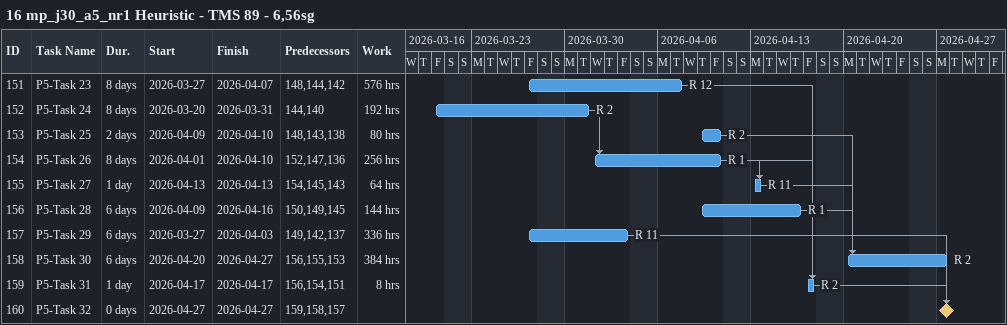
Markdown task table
16 mp_j30_a5_nr1 Heuristic - TMS 89 - 6,56sg

| ID | Task | Duration | Start | Finish | Predecessors | Resources | Work (h) |
|---|---|---|---|---|---|---|---|
| 151 | P5-Task 23 | 8d | 2026-03-27 | 2026-04-07 | 148, 144, 142 | R 12 | 576 |
| 152 | P5-Task 24 | 8d | 2026-03-20 | 2026-03-31 | 144, 140 | R 2 | 192 |
| 153 | P5-Task 25 | 2d | 2026-04-09 | 2026-04-10 | 148, 143, 138 | R 2 | 80 |
| 154 | P5-Task 26 | 8d | 2026-04-01 | 2026-04-10 | 152, 147, 136 | R 1 | 256 |
| 155 | P5-Task 27 | 1d | 2026-04-13 | 2026-04-13 | 154, 145, 143 | R 11 | 64 |
| 156 | P5-Task 28 | 6d | 2026-04-09 | 2026-04-16 | 150, 149, 145 | R 1 | 144 |
| 157 | P5-Task 29 | 6d | 2026-03-27 | 2026-04-03 | 149, 142, 137 | R 11 | 336 |
| 158 | P5-Task 30 | 6d | 2026-04-20 | 2026-04-27 | 156, 155, 153 | R 2 | 384 |
| 159 | P5-Task 31 | 1d | 2026-04-17 | 2026-04-17 | 156, 154, 151 | R 2 | 8 |
| 160 | P5-Task 32 | 0d | 2026-04-27 | 2026-04-27 | 159, 158, 157 |  |  |
